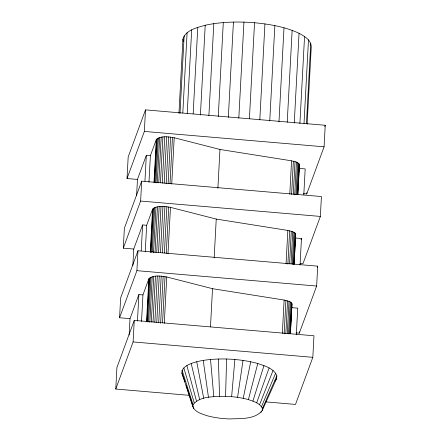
<?xml version="1.0" encoding="UTF-8"?>
<svg xmlns="http://www.w3.org/2000/svg" width="441" height="441" viewBox="0 0 441 441"><rect width="100%" height="100%" fill="white"/><g stroke="black" fill="none" stroke-linecap="round" stroke-linejoin="round"><path stroke-width="0.66" d="M262.186 410.582L262.362 408.631C260.201 403.035 253.487 401.437 248.393 399.596C240.957 397.534 233.267 396.58 225.572 396.299L226.597 359.002C216.581 358.798 206.487 359.371 196.719 361.736C191.366 363.406 184.939 365.065 182.122 370.423L181.879 373.092L192.833 406.613C194.994 412.208 201.708 413.807 206.807 415.648C214.238 417.71 221.933 418.663 229.629 418.944C240.422 418.377 254.622 419.777 262.186 410.582L276.623 378.516L276.86 375.853C273.911 368.202 264.732 366.019 257.776 363.505C247.621 360.694 237.115 359.387 226.597 359.002M189.156 395.323L115.768 389.039L116.92 367.491L134.251 320.387L313.975 335.777L312.823 357.32L295.498 404.425L265.989 401.9M290.393 333.76L291.997 303.788L291.126 302.504L289.026 301.33L284.125 300.045L212.518 288.69L166.759 276.981C161.042 276.055 153.462 274.589 148.843 278.855L142.939 294.902L138.882 294.555L130.012 318.656L119.577 317.763L120.641 297.873L137.972 250.769L317.702 266.16L316.638 286.049L299.307 333.153L296.043 332.872M295.718 234.171L294.092 264.098L295.718 234.171L294.847 232.892L292.747 231.712L287.846 230.434L216.239 219.072L170.48 207.369C164.769 206.443 157.183 204.971 152.564 209.243L146.66 225.285L142.603 224.938L133.739 249.044L123.298 248.151L124.362 228.256L141.693 181.157L321.423 196.543L320.359 216.432L303.028 263.536L300.42 263.31M297.84 194.531L299.439 164.559L298.568 163.275L296.468 162.095L291.567 160.816L219.965 149.46L174.206 137.752C168.49 136.826 160.91 135.359 156.29 139.626L150.387 155.667L146.324 155.32L137.46 179.426L127.025 178.533L128.177 156.985L145.502 109.881L325.232 125.272L324.08 146.814L306.749 193.919L303.491 193.643M129.141 335.006L130.012 318.656M132.862 265.388L133.739 249.044M136.583 195.776L137.46 179.426M115.768 389.039L133.099 341.935L134.251 320.387M119.577 317.763L136.908 270.664L137.972 250.769M123.298 248.151L140.629 201.046L141.693 181.157M127.025 178.533L144.35 131.429L145.502 109.881M137.46 321.12L138.882 294.555M141.219 250.824L142.603 224.938M144.94 181.207L146.324 155.32M141.522 321.467L142.939 294.902M145.243 251.85L146.66 225.285M148.964 182.238L150.387 155.667M146.55 321.77L148.843 278.855M150.271 252.153L152.564 209.243M153.992 182.541L156.29 139.626M146.908 321.847L149.234 278.254M150.629 252.23L152.961 208.637M154.35 182.618L156.682 139.02M147.581 321.969L149.946 277.692M151.302 252.357L153.672 208.08M155.061 182.056L157.393 138.463M148.589 321.472L150.96 277.196M152.31 251.855L154.681 207.579M155.998 182.921L158.402 137.967M149.797 322.415L152.239 276.777M153.518 252.798L155.96 207.16M157.277 182.502L159.681 137.542M151.313 322.079L153.749 276.441M155.034 252.461L157.47 206.823M158.754 182.844L161.197 137.206M153.016 321.842L155.453 276.204M156.737 252.224L159.173 206.586M160.458 182.607L162.9 136.969M154.824 322.388L157.299 276.066M158.545 252.77L161.02 206.454M162.266 183.158L164.741 136.837M156.759 322.36L159.234 276.044M160.48 252.748L162.955 206.427M164.201 183.131L166.676 136.809M158.727 322.443L161.202 276.127M162.448 252.831L164.923 206.509M166.136 183.891L168.644 136.892M160.634 323.314L163.148 276.314M164.394 253.018L166.869 206.697M168.115 183.401L170.595 137.079M162.542 322.922L165.022 276.601M166.263 253.305L168.743 206.983M169.989 183.688L172.464 137.371M164.284 323.303L166.759 276.981M168.004 253.685L170.48 207.369M171.725 184.073L174.206 137.752M178.963 113.271L182.921 39.194C185.705 29.845 197.066 27.695 205.219 25.242C221.399 21.752 238.09 21.466 254.54 22.728C269.738 24.222 285.101 26.807 299.059 33.273C304.307 36.179 311.164 39.905 311.263 46.735L307.123 124.241M180.011 113.359L184.151 35.853M182.811 112.951L187.1 32.706M187.21 113.513L191.681 29.834M193.158 113.745L197.777 27.325M200.412 115.09L205.219 25.242M208.885 115.548L213.802 23.638M218.267 116.534L223.289 22.568M210.478 326.836L212.518 288.69M214.166 257.902L216.239 219.072M217.887 188.285L219.965 149.46M228.333 117.389L233.432 22.05M238.807 118.127L243.945 22.105M249.408 118.75L254.54 22.728M259.804 119.924L264.936 23.902M269.749 120.933L274.848 25.595M278.971 121.727L283.998 27.766M287.229 122.256L292.14 30.346M282.339 333.424L284.125 300.045M286.06 263.806L287.846 230.434M289.781 194.194L291.567 160.816M294.257 123.122L299.059 33.273M284.147 333.771L285.933 300.393M287.874 264.153L289.654 230.775M291.595 194.536L293.381 161.158M285.834 333.517L287.582 300.823M289.555 263.905L291.303 231.205M293.282 194.288L295.029 161.588M287.312 333.346L289.026 301.33M291.032 263.729L292.747 231.712M294.72 194.795L296.468 162.095M288.502 333.909L290.217 301.898M292.229 264.297L293.938 232.28M295.95 194.679L297.658 162.663M299.902 123.574L304.555 36.465M289.45 333.843L291.126 302.504M293.171 264.225L294.847 232.892M296.892 194.608L298.568 163.275M290.084 333.798L291.722 303.143M293.805 264.181L295.448 233.526M297.532 194.564L299.169 163.914M290.404 333.032L291.997 303.788M297.813 194.481L299.439 164.559M304.014 123.513L308.491 39.833M306.456 123.535L310.745 43.29M296.319 334.719L297.736 308.154L291.413 307.614M300.04 265.107L301.462 238.537L295.134 237.997M303.799 194.806L305.183 168.925L299.489 168.434M299.307 333.153L299.378 331.781M306.749 193.919L306.82 192.574M231.635 396.646L234.888 359.476M192.833 406.613L193.009 404.662L182.122 370.423M237.583 397.324L243.008 360.407M243.223 398.317L250.714 361.763M248.393 399.596L257.776 363.505M252.925 401.117L263.972 365.583M256.69 402.831L269.115 367.932M324.758 126.561L325.232 125.272M295.194 236.062L295.657 234.81M300.994 239.81L301.462 238.537M317.222 267.45L317.702 266.16M259.573 404.7L273.051 370.479M261.485 406.652L275.658 373.141M262.362 408.631L276.86 375.853M260.962 412.445L261.519 411.188M262.919 408.052L263.757 406.167M193.009 404.662C200.572 395.467 214.778 396.867 225.572 396.299M274.947 381.057L276.623 378.516M144.35 131.429L324.08 146.814M140.629 201.046L320.359 216.432M136.908 270.664L316.638 286.049M133.099 341.935L312.823 357.32M181.879 373.092L184.955 381.586M186.207 385.445L193.715 408.592M183.798 367.882L194.233 402.798M186.857 365.539L196.477 401.084M191.207 363.472L199.663 399.568M196.719 361.736L203.698 398.295M182.921 39.194L183.269 41.493M203.224 360.385L208.461 397.308M210.522 359.459L213.802 396.635M218.394 358.996L219.563 396.294"/></g></svg>
